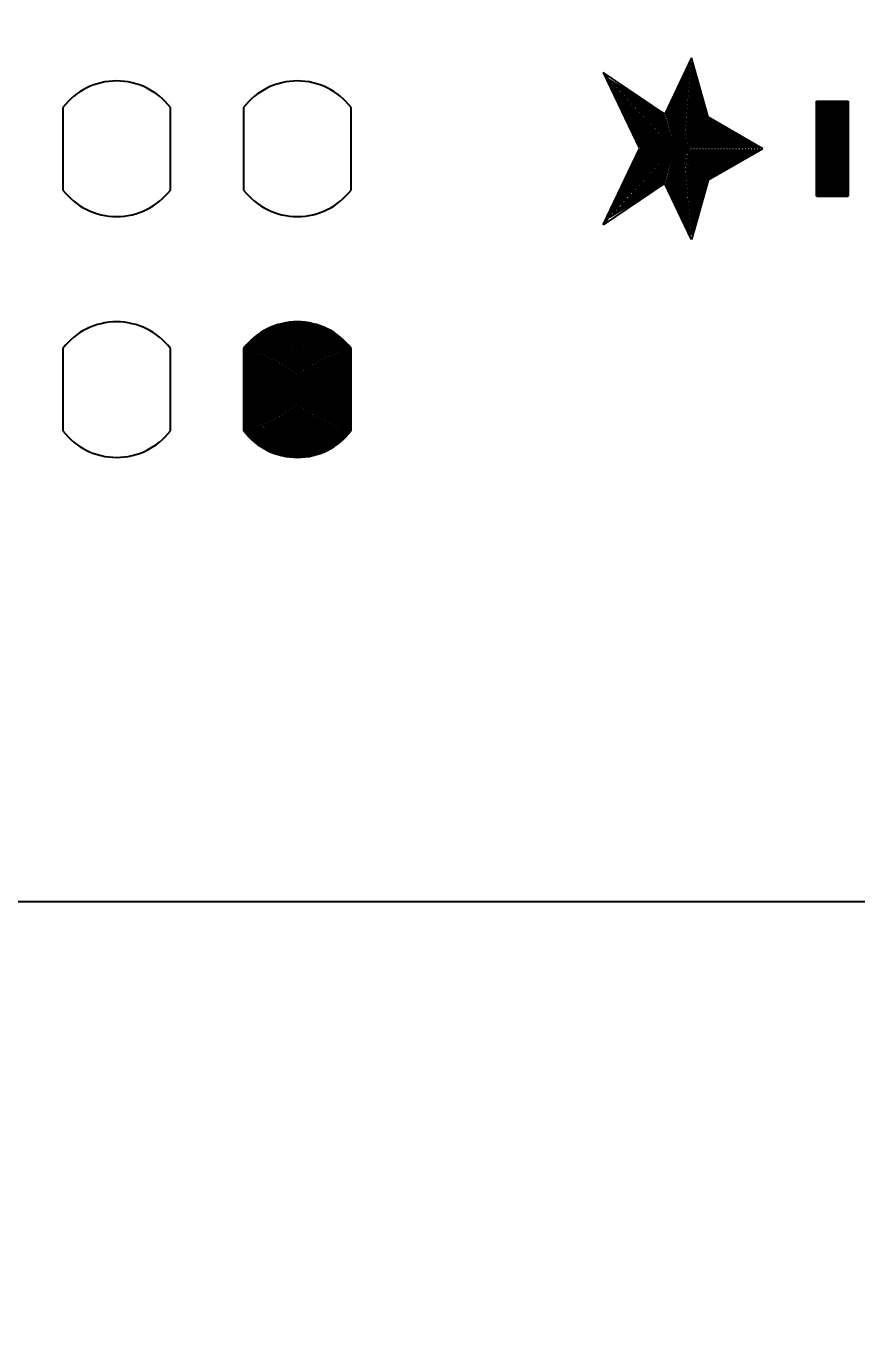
# Model space of a CAD drawing. Header units: millimetres. Extents: x 45003 to 46969, y 6653 to 6979.
# Drawn here: x 45029.39194 to 45029.41952, y 6868.39632 to 6868.43971 of the extents above; entities that cross this region are included whole.
import ezdxf

# ---------------------------------------------------------------- set-up
doc = ezdxf.new("R2010")
doc.units = ezdxf.units.MM
doc.layers.add('ARQ-EQ-COZ', color=1, linetype='Continuous')
doc.layers.add('ARQ-PENA-02', color=2, linetype='Continuous')
doc.styles.add('Romans_Anot', font='romans.shx')
doc.dimstyles.new('Escala 1-50', dxfattribs={"dimscale": 0.5, "dimtxt": 0.2, "dimasz": 0.15, "dimexe": 0.1, "dimexo": 0.2, "dimgap": 0.15, "dimtad": 1, "dimzin": 4, "dimdsep": 46, "dimtxsty": 'Romans_Anot', "dimblk": 'OBLIQUE', "dimcen": 0.25, "dimclrd": 256, "dimclre": 256, "dimclrt": 2, "dimadec": 0, "dimazin": 0, "dimtfac": 1, "dimtix": 1, "dimtmove": 2, "dimatfit": 3, "dimfxl": 0, "dimlwd": -1, "dimlwe": -1, "dimarcsym": 0})

# ---------------------------------------------------------------- blocks, each defined once
blk = doc.blocks.new('_Oblique')
at = {"color": 0, "linetype": 'ByBlock', "lineweight": -2}
blk.add_line((-0.5, -0.5), (0.5, 0.5), dxfattribs=at)
blk = doc.blocks.new('*D199')
at = {"layer": 'ARQ-PENA-02', "transparency": 16777216}
for p, q in [((45029.47648282001, 6869.632734449303), (45028.87784779495, 6869.632734449303)), ((45028.92784779496, 6869.632734449303), (45028.92784779496, 6867.369310204269)), ((45029.47648282001, 6867.369310204269), (45028.87784779495, 6867.369310204269))]:
    blk.add_line(p, q, dxfattribs=at)
at = {"layer": 'Defpoints', "color": 0, "transparency": 16777216}
for p in [(45029.57648282001, 6869.632734449303), (45028.92784779496, 6867.369310204269), (45029.57648282001, 6867.369310204269)]:
    blk.add_point(p, dxfattribs=at)
at = {"layer": 'ARQ-PENA-02', "transparency": 16777216, "xscale": 0.075, "yscale": 0.075, "zscale": 0.075}
for p, rotation in [((45028.92784779496, 6869.632734449303), 90), ((45028.92784779496, 6867.369310204269), 270)]:
    blk.add_blockref('_Oblique', p, dxfattribs=dict(at, rotation=rotation))
at = {"layer": 'ARQ-PENA-02', "color": 2, "transparency": 16777216, "insert": (45028.79332398543, 6868.501022326794), "char_height": 0.1, "attachment_point": 5, "rotation": 90, "style": 'Romans_Anot'}
blk.add_mtext('2,55', dxfattribs=at)

msp = doc.modelspace()

# ---------------------------------------------------------------- linework, layer by layer
at = {"layer": 'ARQ-EQ-COZ'}
for p, q in [((45029.414030487, 6868.438656262249), (45029.41314284525, 6868.43679221452)), ((45029.41458082489, 6868.436685697506), (45029.414030487, 6868.438656262249)), ((45029.41109062459, 6868.438165270173), (45029.4123020741, 6868.43564141697)), ((45029.41314284525, 6868.43679221452), (45029.41109062459, 6868.438165270173)), ((45029.41401823731, 6868.438514240875), (45029.41316405331, 6868.436720454413)), ((45029.41400598762, 6868.438372219493), (45029.41318526137, 6868.436648694306)), ((45029.41399373794, 6868.438230198112), (45029.41320646943, 6868.436576934199)), ((45029.41445282711, 6868.436586362625), (45029.41399373794, 6868.438230198112)), ((45029.41449549304, 6868.43661947425), (45029.41400598762, 6868.438372219493)), ((45029.41453815896, 6868.436652585881), (45029.41401823731, 6868.438514240875)), ((45029.41119398988, 6868.438065471021), (45029.41237028193, 6868.435614862504)), ((45029.41129655041, 6868.437928395996), (45029.41248599035, 6868.43563828021)), ((45029.41314284525, 6868.43679221452), (45029.41129655041, 6868.437928395996)), ((45029.41142417581, 6868.437791148298), (45029.4125415568, 6868.435639772887)), ((45029.41316405331, 6868.436720454413), (45029.41142417581, 6868.437791148298)), ((45029.41398148825, 6868.438088176731), (45029.41322767749, 6868.436505174092)), ((45029.41396923857, 6868.43794615535), (45029.41324888555, 6868.436433413993)), ((45029.41395698888, 6868.437804133969), (45029.41327009362, 6868.436361653886)), ((45029.41432482934, 6868.436487027745), (45029.41395698888, 6868.437804133969)), ((45029.41436749526, 6868.436520139369), (45029.41396923857, 6868.43794615535)), ((45029.41441016119, 6868.436553251001), (45029.41398148825, 6868.438088176731)), ((45029.4115518012, 6868.437653900593), (45029.41259789851, 6868.435639772887)), ((45029.41318526137, 6868.436648694306), (45029.4115518012, 6868.437653900593)), ((45029.41167942661, 6868.437516652894), (45029.41265424022, 6868.435639772887)), ((45029.41320646943, 6868.436576934199), (45029.41167942661, 6868.437516652894)), ((45029.41180705201, 6868.437379405189), (45029.41271058194, 6868.435639772887)), ((45029.41322767749, 6868.436505174092), (45029.41180705201, 6868.437379405189)), ((45029.41394473919, 6868.437662112588), (45029.41329130168, 6868.436289893779)), ((45029.4139324895, 6868.437520091206), (45029.41331250974, 6868.436218133672)), ((45029.4133337178, 6868.436146373565), (45029.41392023981, 6868.437378069825)), ((45029.41419683157, 6868.436387692865), (45029.41392023981, 6868.437378069825)), ((45029.41423949749, 6868.436420804489), (45029.4139324895, 6868.437520091206)), ((45029.41428216342, 6868.436453916121), (45029.41394473919, 6868.437662112588)), ((45029.39316034092, 6868.437010846918), (45029.39316034092, 6868.434268698856)), ((45029.39672834092, 6868.434268698856), (45029.39672834092, 6868.437010846918)), ((45029.39916034092, 6868.437010846918), (45029.39916034092, 6868.434268698856)), ((45029.40272834092, 6868.434268698856), (45029.40272834092, 6868.437010846918)), ((45029.41242196948, 6868.435622725318), (45029.41172991736, 6868.437064500623)), ((45029.4119346774, 6868.437242157491), (45029.41276692365, 6868.435639772887)), ((45029.41324888555, 6868.436433413993), (45029.4119346774, 6868.437242157491)), ((45029.41206230281, 6868.437104909793), (45029.41286899828, 6868.435551719954)), ((45029.41327009362, 6868.436361653886), (45029.41206230281, 6868.437104909793)), ((45029.4121899282, 6868.436967662087), (45029.41290699084, 6868.435587048904)), ((45029.41329130168, 6868.436289893779), (45029.4121899282, 6868.436967662087)), ((45029.4123175536, 6868.436830414389), (45029.41294498341, 6868.435622377855)), ((45029.41331250974, 6868.436218133672), (45029.4123175536, 6868.436830414389)), ((45029.41390799013, 6868.437236048444), (45029.41335492586, 6868.436074613458)), ((45029.41389574044, 6868.437094027063), (45029.41337613393, 6868.436002853351)), ((45029.41388349075, 6868.436952005682), (45029.41339734199, 6868.435931093244)), ((45029.41406883379, 6868.436288357984), (45029.41388349075, 6868.436952005682)), ((45029.41411149972, 6868.436321469609), (45029.41389574044, 6868.437094027063)), ((45029.41415416564, 6868.43635458124), (45029.41390799013, 6868.437236048444)), ((45029.41818261862, 6868.434064772892), (45029.41818261862, 6868.437214772889)), ((45029.41818261862, 6868.437214772889), (45029.41923261862, 6868.437214772889)), ((45029.41823261863, 6868.437214772889), (45029.41823261863, 6868.434064772892)), ((45029.41828261862, 6868.437214772889), (45029.41828261862, 6868.434064772892)), ((45029.41833261862, 6868.437214772889), (45029.41833261862, 6868.434064772892)), ((45029.41838261863, 6868.437214772889), (45029.41838261863, 6868.434064772892)), ((45029.41843261862, 6868.437214772889), (45029.41843261862, 6868.434064772892)), ((45029.41848261862, 6868.437214772889), (45029.41848261862, 6868.434064772892)), ((45029.41853261863, 6868.437214772889), (45029.41853261863, 6868.434064772892)), ((45029.41858261863, 6868.437214772889), (45029.41858261863, 6868.434064772892)), ((45029.41863261862, 6868.437214772889), (45029.41863261862, 6868.434064772892)), ((45029.41868261863, 6868.437214772889), (45029.41868261863, 6868.434064772892)), ((45029.41873261862, 6868.437214772889), (45029.41873261862, 6868.434064772892)), ((45029.41878261862, 6868.437214772889), (45029.41878261862, 6868.434064772892)), ((45029.41883261863, 6868.437214772889), (45029.41883261863, 6868.434064772892)), ((45029.41888261863, 6868.437214772889), (45029.41888261863, 6868.434064772892)), ((45029.41893261862, 6868.437214772889), (45029.41893261862, 6868.434064772892)), ((45029.41898261863, 6868.437214772889), (45029.41898261863, 6868.434064772892)), ((45029.41903261862, 6868.437214772889), (45029.41903261862, 6868.434064772892)), ((45029.41908261862, 6868.437214772889), (45029.41908261862, 6868.434064772892)), ((45029.41913261863, 6868.437214772889), (45029.41913261863, 6868.434064772892)), ((45029.41918261863, 6868.437214772889), (45029.41918261863, 6868.434064772892)), ((45029.41923261862, 6868.437214772889), (45029.41923261862, 6868.434064772892)), ((45029.41298297598, 6868.435657706798), (45029.412445179, 6868.436693166691)), ((45029.4133337178, 6868.436146373565), (45029.412445179, 6868.436693166691)), ((45029.4124895511, 6868.436716212661), (45029.41302096855, 6868.435693035749)), ((45029.41335492586, 6868.436074613458), (45029.4125728044, 6868.436555918986)), ((45029.4127004298, 6868.436418671287), (45029.41305896112, 6868.435728364692)), ((45029.41337613393, 6868.436002853351), (45029.4127004298, 6868.436418671287)), ((45029.41341855004, 6868.435859333137), (45029.41387124106, 6868.4368099843)), ((45029.41385899138, 6868.436667962927), (45029.41343975811, 6868.435787573037)), ((45029.41346096617, 6868.435715812931), (45029.41384674169, 6868.436525941545)), ((45029.41348217423, 6868.435644052824), (45029.413834492, 6868.436383920164)), ((45029.4138981701, 6868.436155911472), (45029.413834492, 6868.436383920164)), ((45029.41394083602, 6868.436189023104), (45029.41384674169, 6868.436525941545)), ((45029.41398350195, 6868.436222134728), (45029.41385899138, 6868.436667962927)), ((45029.41402616787, 6868.43625524636), (45029.41387124106, 6868.4368099843)), ((45029.41549351003, 6868.435639772887), (45029.41419683157, 6868.436387692865)), ((45029.41559358201, 6868.435639772887), (45029.41423949749, 6868.436420804489)), ((45029.41569365398, 6868.435639772887), (45029.41428216342, 6868.436453916121)), ((45029.41579372596, 6868.435639772887), (45029.41432482934, 6868.436487027745)), ((45029.41589379794, 6868.435639772887), (45029.41436749526, 6868.436520139369)), ((45029.41599386992, 6868.435639772887), (45029.41441016119, 6868.436553251001)), ((45029.41609394189, 6868.435639772887), (45029.41445282711, 6868.436586362625)), ((45029.41619401387, 6868.435639772887), (45029.41449549304, 6868.43661947425)), ((45029.41629408584, 6868.435639772887), (45029.41453815896, 6868.436652585881)), ((45029.41639415782, 6868.435639772887), (45029.41458082489, 6868.436685697506)), ((45029.4128280552, 6868.436281423589), (45029.41309695369, 6868.435763693643)), ((45029.41339734199, 6868.435931093244), (45029.4128280552, 6868.436281423589)), ((45029.41286899828, 6868.43572782582), (45029.41365183872, 6868.436209573806)), ((45029.41290699084, 6868.43569249687), (45029.41363063066, 6868.436137813699)), ((45029.41294498341, 6868.435657167926), (45029.4136094226, 6868.436066053592)), ((45029.41313494626, 6868.435799022594), (45029.4129556806, 6868.436144175884)), ((45029.41341855004, 6868.435859333137), (45029.4129556806, 6868.436144175884)), ((45029.41298297598, 6868.435621838976), (45029.41358821453, 6868.435994293485)), ((45029.4130000527, 6868.436167221861), (45029.41317293883, 6868.435834351537)), ((45029.41343975811, 6868.435787573037), (45029.413083306, 6868.436006928186)), ((45029.4132109314, 6868.435869680487), (45029.41315157183, 6868.435983969804)), ((45029.41382224231, 6868.436241898783), (45029.4135033823, 6868.435572292717)), ((45029.41380999263, 6868.436099877402), (45029.41352459035, 6868.43550053261)), ((45029.41379774294, 6868.435957856021), (45029.41354579842, 6868.435428772503)), ((45029.41385093764, 6868.435953267845), (45029.41356700648, 6868.435357012396)), ((45029.41358821453, 6868.435994293485), (45029.41383868795, 6868.43546829931)), ((45029.4136094226, 6868.436066053592), (45029.41389188264, 6868.435472887485)), ((45029.41363063066, 6868.436137813699), (45029.41394507734, 6868.435477475653)), ((45029.41365183872, 6868.436209573806), (45029.41393282765, 6868.435619497034)), ((45029.41377017233, 6868.436056576592), (45029.41379774294, 6868.435957856021)), ((45029.41449279027, 6868.435639772887), (45029.41377017233, 6868.436056576592)), ((45029.41381283825, 6868.436089688224), (45029.41380999263, 6868.436099877402)), ((45029.41459286225, 6868.435639772887), (45029.41381283825, 6868.436089688224)), ((45029.41385550418, 6868.436122799848), (45029.41382224231, 6868.436241898783)), ((45029.41385126975, 6868.43595207867), (45029.41385093764, 6868.435953267845)), ((45029.41439271829, 6868.435639772887), (45029.41385126975, 6868.43595207867)), ((45029.41469293422, 6868.435639772887), (45029.41385550418, 6868.436122799848)), ((45029.4147930062, 6868.435639772887), (45029.4138981701, 6868.436155911472)), ((45029.41489307817, 6868.435639772887), (45029.41394083602, 6868.436189023104)), ((45029.41499315015, 6868.435639772887), (45029.41398350195, 6868.436222134728)), ((45029.41509322212, 6868.435639772887), (45029.41402616787, 6868.43625524636)), ((45029.4151932941, 6868.435639772887), (45029.41406883379, 6868.436288357984)), ((45029.41529336608, 6868.435639772887), (45029.41411149972, 6868.436321469609)), ((45029.41539343805, 6868.435639772887), (45029.41415416564, 6868.43635458124)), ((45029.41109062459, 6868.433117260963), (45029.4123020741, 6868.435641114166)), ((45029.41236937069, 6868.435665770204), (45029.4111870033, 6868.433202504736)), ((45029.41129655041, 6868.433351149785), (45029.41248599035, 6868.435641265572)), ((45029.41142417581, 6868.433488397483), (45029.4125415568, 6868.435639772887)), ((45029.4115518012, 6868.433625645182), (45029.41259789851, 6868.435639772887)), ((45029.41242963518, 6868.435675776021), (45029.41166467904, 6868.434082117342)), ((45029.41167942661, 6868.433762892887), (45029.41265424022, 6868.435639772887)), ((45029.41180705201, 6868.433900140585), (45029.41271058194, 6868.435639772887)), ((45029.4119346774, 6868.434037388283), (45029.41276692365, 6868.435639772887)), ((45029.41286899828, 6868.43572782582), (45029.41206230281, 6868.434174635989)), ((45029.41290699084, 6868.43569249687), (45029.4121899282, 6868.434311883687)), ((45029.41294498341, 6868.435657167926), (45029.4123175536, 6868.434449131385)), ((45029.412445179, 6868.43458637909), (45029.41298297598, 6868.435621838976)), ((45029.41302096855, 6868.435586510032), (45029.4124895511, 6868.434563333113)), ((45029.41305896112, 6868.435551181082), (45029.4127004298, 6868.434860874487)), ((45029.41309695369, 6868.435515852138), (45029.4128280552, 6868.434998122192)), ((45029.41365183872, 6868.435069971975), (45029.41286899828, 6868.435551719954)), ((45029.41363063066, 6868.435141732082), (45029.41290699084, 6868.435587048904)), ((45029.4136094226, 6868.435213492189), (45029.41294498341, 6868.435622377855)), ((45029.41358821453, 6868.435285252296), (45029.41298297598, 6868.435657706798)), ((45029.41302096855, 6868.435586510032), (45029.41356700648, 6868.435922533378)), ((45029.41356700648, 6868.435357012396), (45029.41302096855, 6868.435693035749)), ((45029.41305896112, 6868.435551181082), (45029.41354579842, 6868.435850773271)), ((45029.41354579842, 6868.435428772503), (45029.41305896112, 6868.435728364692)), ((45029.41309695369, 6868.435515852138), (45029.41352459035, 6868.435779013164)), ((45029.41352459035, 6868.43550053261), (45029.41309695369, 6868.435763693643)), ((45029.4135033823, 6868.435572292717), (45029.41313494626, 6868.435799022594)), ((45029.41313494626, 6868.435480523188), (45029.4135033823, 6868.435707253065)), ((45029.41348217423, 6868.435644052824), (45029.41317293883, 6868.435834351537)), ((45029.41317293883, 6868.435445194237), (45029.41348217423, 6868.435635492958)), ((45029.41346096617, 6868.435715812931), (45029.4132109314, 6868.435869680487)), ((45029.4132109314, 6868.435409865294), (45029.41346096617, 6868.435563732851)), ((45029.41384674169, 6868.434753604236), (45029.41346096617, 6868.435563732851)), ((45029.413834492, 6868.434895625617), (45029.41348217423, 6868.435635492958)), ((45029.4135033823, 6868.435707253065), (45029.41382224231, 6868.435037646998)), ((45029.41352459035, 6868.435779013164), (45029.41380999263, 6868.43517966838)), ((45029.41354579842, 6868.435850773271), (45029.41379774294, 6868.435321689761)), ((45029.41356700648, 6868.435922533378), (45029.41385093764, 6868.435326277929)), ((45029.41383868795, 6868.435811246464), (45029.41358821453, 6868.435285252296)), ((45029.41389188264, 6868.435806658296), (45029.4136094226, 6868.435213492189)), ((45029.41394507734, 6868.435802070128), (45029.41363063066, 6868.435141732082)), ((45029.41393282765, 6868.435660048747), (45029.41365183872, 6868.435069971975)), ((45029.41377017233, 6868.435222969182), (45029.41449279027, 6868.435639772887)), ((45029.41380860382, 6868.435918967046), (45029.41383868795, 6868.435811246464)), ((45029.41429264631, 6868.435639772887), (45029.41380860382, 6868.435918967046)), ((45029.41380860382, 6868.435360578736), (45029.41429264631, 6868.435639772887)), ((45029.41381283825, 6868.435189857558), (45029.41459286225, 6868.435639772887)), ((45029.41385126975, 6868.435327467111), (45029.41439271829, 6868.435639772887)), ((45029.41385550418, 6868.435156745926), (45029.41469293422, 6868.435639772887)), ((45029.41388970125, 6868.435814469117), (45029.41389188264, 6868.435806658296)), ((45029.41419257433, 6868.435639772887), (45029.41388970125, 6868.435814469117)), ((45029.41388970125, 6868.435465076665), (45029.41419257433, 6868.435639772887)), ((45029.4138981701, 6868.435123634302), (45029.4147930062, 6868.435639772887)), ((45029.41392813274, 6868.435676859564), (45029.41393282765, 6868.435660048747)), ((45029.41399243038, 6868.435639772887), (45029.41392813274, 6868.435676859564)), ((45029.41392813274, 6868.435602686218), (45029.41399243038, 6868.435639772887)), ((45029.41393282765, 6868.435619497034), (45029.41392813274, 6868.435602686218)), ((45029.41394083602, 6868.435090522677), (45029.41489307817, 6868.435639772887)), ((45029.41397079866, 6868.435709971188), (45029.41394507734, 6868.435802070128)), ((45029.41394507734, 6868.435477475653), (45029.41397079866, 6868.435569574586)), ((45029.41409250236, 6868.435639772887), (45029.41397079866, 6868.435709971188)), ((45029.41397079866, 6868.435569574586), (45029.41409250236, 6868.435639772887)), ((45029.41398350195, 6868.435057411046), (45029.41499315015, 6868.435639772887)), ((45029.41402616787, 6868.435024299421), (45029.41509322212, 6868.435639772887)), ((45029.41406883379, 6868.434991187797), (45029.4151932941, 6868.435639772887)), ((45029.41411149972, 6868.434958076165), (45029.41529336608, 6868.435639772887)), ((45029.41415416564, 6868.434924964541), (45029.41539343805, 6868.435639772887)), ((45029.41419683157, 6868.434891852909), (45029.41549351003, 6868.435639772887)), ((45029.41423949749, 6868.434858741285), (45029.41559358201, 6868.435639772887)), ((45029.41428216342, 6868.434825629661), (45029.41569365398, 6868.435639772887)), ((45029.41432482934, 6868.434792518029), (45029.41579372596, 6868.435639772887)), ((45029.41436749526, 6868.434759406405), (45029.41589379794, 6868.435639772887)), ((45029.41441016119, 6868.43472629478), (45029.41599386992, 6868.435639772887)), ((45029.41445282711, 6868.434693183149), (45029.41609394189, 6868.435639772887)), ((45029.41449549304, 6868.434660071524), (45029.41619401387, 6868.435639772887)), ((45029.41453815896, 6868.4346269599), (45029.41629408584, 6868.435639772887)), ((45029.41639415782, 6868.435639772887), (45029.41458082489, 6868.434593848268)), ((45029.412445179, 6868.43458637909), (45029.4133337178, 6868.435133172209)), ((45029.4125728044, 6868.434723626789), (45029.41335492586, 6868.435204932316)), ((45029.4127004298, 6868.434860874487), (45029.41337613393, 6868.435276692423)), ((45029.4128280552, 6868.434998122192), (45029.41339734199, 6868.43534845253)), ((45029.4129556806, 6868.43513536989), (45029.41313494626, 6868.435480523188)), ((45029.4129556806, 6868.43513536989), (45029.41341855004, 6868.435420212637)), ((45029.41317293883, 6868.435445194237), (45029.4130000527, 6868.43511232392)), ((45029.413083306, 6868.435272617596), (45029.41343975811, 6868.435491972744)), ((45029.41315157183, 6868.435295575978), (45029.4132109314, 6868.435409865294)), ((45029.41392023981, 6868.433901475949), (45029.4133337178, 6868.435133172209)), ((45029.41335492586, 6868.435204932316), (45029.41390799013, 6868.43404349733)), ((45029.41337613393, 6868.435276692423), (45029.41389574044, 6868.434185518711)), ((45029.41339734199, 6868.43534845253), (45029.41388349075, 6868.434327540092)), ((45029.41387124106, 6868.434469561474), (45029.41341855004, 6868.435420212637)), ((45029.41343975811, 6868.435491972744), (45029.41385899138, 6868.434611582855)), ((45029.41379774294, 6868.435321689761), (45029.41377017233, 6868.435222969182)), ((45029.41383868795, 6868.43546829931), (45029.41380860382, 6868.435360578736)), ((45029.41380999263, 6868.43517966838), (45029.41381283825, 6868.435189857558)), ((45029.41382224231, 6868.435037646998), (45029.41385550418, 6868.435156745926)), ((45029.413834492, 6868.434895625617), (45029.4138981701, 6868.435123634302)), ((45029.41384674169, 6868.434753604236), (45029.41394083602, 6868.435090522677)), ((45029.41385093764, 6868.435326277929), (45029.41385126975, 6868.435327467111)), ((45029.41389188264, 6868.435472887485), (45029.41388970125, 6868.435465076665)), ((45029.41167942661, 6868.433762892887), (45029.41320646943, 6868.434702611575)), ((45029.41180705201, 6868.433900140585), (45029.41322767749, 6868.434774371682)), ((45029.4119346774, 6868.434037388283), (45029.41324888555, 6868.434846131789)), ((45029.41206230281, 6868.434174635989), (45029.41327009362, 6868.434917891896)), ((45029.4121899282, 6868.434311883687), (45029.41329130168, 6868.434989652003)), ((45029.4123175536, 6868.434449131385), (45029.41331250974, 6868.435061412109)), ((45029.41320646943, 6868.434702611575), (45029.41399373794, 6868.433049347669)), ((45029.41322767749, 6868.434774371682), (45029.41398148825, 6868.43319136905)), ((45029.41324888555, 6868.434846131789), (45029.41396923857, 6868.433333390431)), ((45029.41327009362, 6868.434917891896), (45029.41395698888, 6868.433475411813)), ((45029.41329130168, 6868.434989652003), (45029.41394473919, 6868.433617433194)), ((45029.41331250974, 6868.435061412109), (45029.4139324895, 6868.433759454568)), ((45029.41385899138, 6868.434611582855), (45029.41398350195, 6868.435057411046)), ((45029.41387124106, 6868.434469561474), (45029.41402616787, 6868.435024299421)), ((45029.41388349075, 6868.434327540092), (45029.41406883379, 6868.434991187797)), ((45029.41389574044, 6868.434185518711), (45029.41411149972, 6868.434958076165)), ((45029.41390799013, 6868.43404349733), (45029.41415416564, 6868.434924964541)), ((45029.41392023981, 6868.433901475949), (45029.41419683157, 6868.434891852909)), ((45029.4139324895, 6868.433759454568), (45029.41423949749, 6868.434858741285)), ((45029.41394473919, 6868.433617433194), (45029.41428216342, 6868.434825629661)), ((45029.41395698888, 6868.433475411813), (45029.41432482934, 6868.434792518029)), ((45029.41396923857, 6868.433333390431), (45029.41436749526, 6868.434759406405)), ((45029.41398148825, 6868.43319136905), (45029.41441016119, 6868.43472629478)), ((45029.41399373794, 6868.433049347669), (45029.41445282711, 6868.434693183149)), ((45029.41400598762, 6868.432907326288), (45029.41449549304, 6868.434660071524)), ((45029.41314284525, 6868.434490316616), (45029.41109062459, 6868.433117260963)), ((45029.41314284525, 6868.434487331261), (45029.41129655041, 6868.433351149785)), ((45029.41142417581, 6868.433488397483), (45029.41316405331, 6868.434559091368)), ((45029.4115518012, 6868.433625645182), (45029.41318526137, 6868.434630851468)), ((45029.414030487, 6868.432623283526), (45029.41314284525, 6868.434487331261)), ((45029.41316405331, 6868.434559091368), (45029.41401823731, 6868.432765304907)), ((45029.41318526137, 6868.434630851468), (45029.41400598762, 6868.432907326288)), ((45029.41401823731, 6868.432765304907), (45029.41453815896, 6868.4346269599)), ((45029.41458082489, 6868.434593848268), (45029.414030487, 6868.432623283526)), ((45029.41818261862, 6868.434064772892), (45029.41923261862, 6868.434064772892)), ((45029.39316034092, 6868.429010846924), (45029.39316034092, 6868.426268698854)), ((45029.39672834092, 6868.426268698854), (45029.39672834092, 6868.429010846924)), ((45029.39916034092, 6868.429010846924), (45029.39916034092, 6868.426268698854)), ((45029.40272834092, 6868.426268698854), (45029.40272834092, 6868.429010846924)), ((45029.39921034093, 6868.428993746299), (45029.39921034093, 6868.426285799479)), ((45029.39926034093, 6868.428976426922), (45029.39926034093, 6868.426303118856)), ((45029.39931034092, 6868.428958880165), (45029.39931034092, 6868.426320665613)), ((45029.39936034093, 6868.428941096829), (45029.39936034093, 6868.426338448949)), ((45029.39941034092, 6868.428923067087), (45029.39941034092, 6868.426356478692)), ((45029.39946034092, 6868.4289047804), (45029.39946034092, 6868.426374765378)), ((45029.39951034093, 6868.428886225457), (45029.39951034093, 6868.426393320321)), ((45029.39956034093, 6868.428867390091), (45029.39956034093, 6868.426412155687)), ((45029.39961034092, 6868.428848261198), (45029.39961034092, 6868.42643128458)), ((45029.39966034093, 6868.428828824613), (45029.39966034093, 6868.426450721166)), ((45029.39971034092, 6868.428809064982), (45029.39971034092, 6868.426470480797)), ((45029.39976034092, 6868.428788965651), (45029.39976034092, 6868.426490580127)), ((45029.39981034092, 6868.428768508466), (45029.39981034092, 6868.426511037312)), ((45029.39986034093, 6868.428747673609), (45029.39986034093, 6868.426531872169)), ((45029.39991034092, 6868.428726439352), (45029.39991034092, 6868.426553106426)), ((45029.39996034092, 6868.42870478181), (45029.39996034092, 6868.426574763968)), ((45029.40001034093, 6868.428682674613), (45029.40001034093, 6868.426596871165)), ((45029.40006034092, 6868.428660088527), (45029.40006034092, 6868.426619457251)), ((45029.40011034092, 6868.428636991021), (45029.40011034092, 6868.426642554757)), ((45029.40016034093, 6868.428613345687), (45029.40016034093, 6868.426666200084)), ((45029.40021034092, 6868.428589111604), (45029.40021034092, 6868.426690434174)), ((45029.40167834092, 6868.426690434174), (45029.40167834092, 6868.428589111604)), ((45029.40172834093, 6868.426666200084), (45029.40172834093, 6868.428613345687)), ((45029.40177834092, 6868.426642554757), (45029.40177834092, 6868.428636991021)), ((45029.40182834092, 6868.426619457251), (45029.40182834092, 6868.428660088527)), ((45029.40187834093, 6868.426596871165), (45029.40187834093, 6868.428682674613)), ((45029.40192834092, 6868.426574763968), (45029.40192834092, 6868.42870478181)), ((45029.40197834092, 6868.426553106426), (45029.40197834092, 6868.428726439352)), ((45029.40202834093, 6868.426531872169), (45029.40202834093, 6868.428747673609)), ((45029.40207834092, 6868.426511037312), (45029.40207834092, 6868.428768508466)), ((45029.40212834092, 6868.426490580127), (45029.40212834092, 6868.428788965651)), ((45029.40217834093, 6868.426470480797), (45029.40217834093, 6868.428809064982)), ((45029.40222834092, 6868.426450721166), (45029.40222834092, 6868.428828824613)), ((45029.40227834092, 6868.42643128458), (45029.40227834092, 6868.428848261198)), ((45029.40232834093, 6868.426412155687), (45029.40232834093, 6868.428867390091)), ((45029.40237834092, 6868.426393320321), (45029.40237834092, 6868.428886225457)), ((45029.40242834092, 6868.426374765378), (45029.40242834092, 6868.4289047804)), ((45029.40247834093, 6868.426356478692), (45029.40247834093, 6868.428923067087)), ((45029.40252834093, 6868.426338448949), (45029.40252834093, 6868.428941096829)), ((45029.40257834092, 6868.426320665613), (45029.40257834092, 6868.428958880165)), ((45029.40262834093, 6868.426303118856), (45029.40262834093, 6868.428976426922)), ((45029.40267834092, 6868.426285799479), (45029.40267834092, 6868.428993746299)), ((45029.40026034092, 6868.428564242468), (45029.40026034092, 6868.42671530331)), ((45029.40031034093, 6868.428538685565), (45029.40031034093, 6868.426740860213)), ((45029.40036034092, 6868.428512380476), (45029.40036034092, 6868.426767165302)), ((45029.40041034092, 6868.428485257365), (45029.40041034092, 6868.426794288413)), ((45029.40046034093, 6868.428457234814), (45029.40046034093, 6868.426822310964)), ((45029.40051034092, 6868.428428216927), (45029.40051034092, 6868.426851328851)), ((45029.40056034092, 6868.428398089442), (45029.40056034092, 6868.426881456336)), ((45029.40061034093, 6868.428366714429), (45029.40061034093, 6868.426912831349)), ((45029.40066034092, 6868.428333922729), (45029.40066034092, 6868.42694562305)), ((45029.40071034092, 6868.428299503134), (45029.40071034092, 6868.426980042644)), ((45029.40076034093, 6868.428263186072), (45029.40076034093, 6868.427016359706)), ((45029.40081034092, 6868.428224618164), (45029.40081034092, 6868.427054927607)), ((45029.40086034092, 6868.428183320498), (45029.40086034092, 6868.42709622528)), ((45029.40102834092, 6868.42709622528), (45029.40102834092, 6868.428183320498)), ((45029.40107834092, 6868.427054927607), (45029.40107834092, 6868.428224618164)), ((45029.40112834092, 6868.427016359706), (45029.40112834092, 6868.428263186072)), ((45029.40117834092, 6868.426980042644), (45029.40117834092, 6868.428299503134)), ((45029.40122834092, 6868.42694562305), (45029.40122834092, 6868.428333922729)), ((45029.40127834093, 6868.426912831349), (45029.40127834093, 6868.428366714429)), ((45029.40132834092, 6868.426881456336), (45029.40132834092, 6868.428398089442)), ((45029.40137834092, 6868.426851328851), (45029.40137834092, 6868.428428216927)), ((45029.40142834093, 6868.426822310964), (45029.40142834093, 6868.428457234814)), ((45029.40147834092, 6868.426794288413), (45029.40147834092, 6868.428485257365)), ((45029.40152834092, 6868.426767165302), (45029.40152834092, 6868.428512380476)), ((45029.40157834093, 6868.426740860213), (45029.40157834093, 6868.428538685565)), ((45029.40162834092, 6868.42671530331), (45029.40162834092, 6868.428564242468)), ((45029.40091034093, 6868.428138615552), (45029.40091034093, 6868.427140930226)), ((45029.40094398322, 6868.427171469647), (45029.40094398322, 6868.428109352451)), ((45029.40097834093, 6868.427140930226), (45029.40097834093, 6868.428138615552)), ((45029.13084509628, 6868.410638996701), (45029.51084509629, 6868.410638996701))]:
    msp.add_line(p, q, dxfattribs=at)
for centre, radius, start, end in [((45029.39494434092, 6868.435639772887), 0.00225, 37.54369181478109, 142.4563081852189), ((45029.40094434092, 6868.435639772887), 0.00225, 37.54369181478109, 142.4563081852189), ((45029.39494434092, 6868.435639772887), 0.00225, 217.543691814781, 322.4563081852189), ((45029.40094434092, 6868.435639772887), 0.00225, 217.543691814781, 322.4563081852189), ((45029.39494434092, 6868.427639772893), 0.00225, 37.54369181478109, 142.4563081852189), ((45029.40094434092, 6868.427639772893), 0.00225, 37.54369181478109, 142.4563081852189), ((45029.40094434092, 6868.427639772893), 0.0022, 37.98407724973791, 142.0159227502621), ((45029.40094434092, 6868.427639772893), 0.00215, 38.4403510909159, 141.5596489090841), ((45029.40094434092, 6868.427639772893), 0.0021, 38.91349348958535, 141.0865065104147), ((45029.40094434092, 6868.427639772893), 0.00205, 39.40457153626715, 140.5954284637329), ((45029.40094434092, 6868.427639772893), 0.002, 39.91474946911646, 140.0852505308835), ((45029.40094434092, 6868.427639772893), 0.00195, 40.44530025687877, 139.5546997431212), ((45029.40094434092, 6868.427639772893), 0.0019, 40.99761906459193, 139.0023809354081), ((45029.40094434092, 6868.427639772893), 0.00185, 41.57323894071529, 138.4267610592847), ((45029.40094434092, 6868.427639772893), 0.0018, 42.17384860526364, 137.8261513947364), ((45029.40094434092, 6868.427639772893), 0.00175, 42.80131371883162, 137.1986862811684), ((45029.40094434092, 6868.427639772893), 0.0017, 43.45770121921829, 136.5422987807817), ((45029.40094434092, 6868.427639772893), 0.00165, 44.14530849179943, 135.8546915082006), ((45029.40094434092, 6868.427639772893), 0.0016, 44.86669731499761, 135.1333026850024), ((45029.40094434092, 6868.427639772893), 0.00155, 45.62473450147294, 134.3752654985271), ((45029.40094434092, 6868.427639772893), 0.0015, 46.42264044610948, 133.5773595538905), ((45029.40094434092, 6868.427639772893), 0.00145, 47.26404733861299, 132.735952661387), ((45029.40094434092, 6868.427639772893), 0.0014, 48.15306969693633, 131.8469303030637), ((45029.40094434092, 6868.427639772893), 0.00135, 49.0943902678769, 130.9056097321231), ((45029.40094434092, 6868.427639772893), 0.0013, 50.09336539469902, 129.906634605301), ((45029.40094434092, 6868.427639772893), 0.00125, 51.1561556026402, 128.8438443973598), ((45029.40094434092, 6868.427639772893), 0.0012, 52.28988837182873, 127.7101116281713), ((45029.40094434092, 6868.427639772893), 0.00115, 53.50286367048142, 126.4971363295186), ((45029.40094434092, 6868.427639772893), 0.0011, 54.80481547012777, 125.1951845298722), ((45029.40094434092, 6868.427639772893), 0.00105, 56.20724897845618, 123.7927510215443), ((45029.40094434092, 6868.427639772893), 0.001, 57.72388073042249, 122.2761192695775), ((45029.40094434092, 6868.427639772893), 0.00095, 59.37122153709344, 120.6287784629066), ((45029.40094434092, 6868.427639772893), 0.0009000000000000002, 61.16936029883208, 118.8306397011679), ((45029.40094434092, 6868.427639772893), 0.0008500000000000001, 63.14303787015204, 116.856962129848), ((45029.40094434092, 6868.427639772893), 0.0008, 65.32314764467807, 114.6768523553219), ((45029.40094434092, 6868.427639772893), 0.00075, 67.74888265183323, 112.2511173440623), ((45029.40094434092, 6868.427639772893), 0.0007, 70.47089153754904, 109.529108462451), ((45029.40094434092, 6868.427639772893), 0.0006500000000000001, 73.5560687362696, 106.4439312637304), ((45029.40094434092, 6868.427639772893), 0.0006000000000000001, 77.0951084944771, 102.9048915055229), ((45029.40094434092, 6868.427639772893), 0.00055, 81.21499076551612, 98.78500923448388), ((45029.40094434092, 6868.427639772893), 0.0005, 86.10087812197537, 93.89912187802466), ((45029.40094434092, 6868.427639772893), 0.0009000000000000002, 241.169360298832, 298.830639701168), ((45029.40094434092, 6868.427639772893), 0.0008500000000000001, 243.143037870152, 296.8569621298479), ((45029.40094434092, 6868.427639772893), 0.0008, 245.323147644678, 294.6768523553219), ((45029.40094434092, 6868.427639772893), 0.00075, 247.7488826518332, 292.2511173440623), ((45029.40094434092, 6868.427639772893), 0.0007, 250.470891537549, 289.5291084624509), ((45029.40094434092, 6868.427639772893), 0.0006500000000000001, 253.5560687406213, 286.4439312637304), ((45029.40094434092, 6868.427639772893), 0.0006000000000000001, 257.0951084944771, 282.9048915055229), ((45029.40094434092, 6868.427639772893), 0.00055, 261.2149907655161, 278.7850092399676), ((45029.40094434092, 6868.427639772893), 0.0005, 266.1008781219753, 273.8991218780246), ((45029.40094434092, 6868.427639772893), 0.00185, 221.5732389407152, 318.4267610592847), ((45029.40094434092, 6868.427639772893), 0.0018, 222.1738486052636, 317.8261513947364), ((45029.40094434092, 6868.427639772893), 0.00175, 222.8013137188315, 317.1986862811684), ((45029.40094434092, 6868.427639772893), 0.0017, 223.4577012192182, 316.5422987807817), ((45029.40094434092, 6868.427639772893), 0.00165, 224.1453084917993, 315.8546915082006), ((45029.40094434092, 6868.427639772893), 0.0016, 224.8666973149975, 315.1333026850024), ((45029.40094434092, 6868.427639772893), 0.00155, 225.6247345014729, 314.3752654985271), ((45029.40094434092, 6868.427639772893), 0.0015, 226.4226404461095, 313.5773595538905), ((45029.40094434092, 6868.427639772893), 0.00145, 227.2640473386129, 312.735952661387), ((45029.40094434092, 6868.427639772893), 0.0014, 228.1530696969362, 311.8469303030637), ((45029.40094434092, 6868.427639772893), 0.00135, 229.0943902678768, 310.9056097321231), ((45029.40094434092, 6868.427639772893), 0.0013, 230.093365394699, 309.906634605301), ((45029.40094434092, 6868.427639772893), 0.00125, 231.1561556026402, 308.8438443973598), ((45029.40094434092, 6868.427639772893), 0.0012, 232.2898883718287, 307.7101116281713), ((45029.40094434092, 6868.427639772893), 0.00115, 233.5028636704813, 306.4971363295186), ((45029.40094434092, 6868.427639772893), 0.0011, 234.8048154701278, 305.1951845298722), ((45029.40094434092, 6868.427639772893), 0.00105, 236.2072489784557, 303.7927510215438), ((45029.40094434092, 6868.427639772893), 0.001, 237.7238807304225, 302.2761192695775), ((45029.40094434092, 6868.427639772893), 0.00095, 239.3712215370934, 300.6287784629066), ((45029.39494434092, 6868.427639772893), 0.00225, 217.543691814781, 322.4563081852189), ((45029.40094434092, 6868.427639772893), 0.00225, 217.543691814781, 322.4563081852189), ((45029.40094434092, 6868.427639772893), 0.0022, 217.9840772497378, 322.0159227502621), ((45029.40094434092, 6868.427639772893), 0.00215, 218.4403510909158, 321.5596489090841), ((45029.40094434092, 6868.427639772893), 0.0021, 218.9134934895852, 321.0865065104147), ((45029.40094434092, 6868.427639772893), 0.00205, 219.404571536267, 320.5954284637328), ((45029.40094434092, 6868.427639772893), 0.002, 219.9147494691163, 320.0852505308835), ((45029.40094434092, 6868.427639772893), 0.00195, 220.4453002568786, 319.5546997431213), ((45029.40094434092, 6868.427639772893), 0.0019, 220.9976190645919, 319.002380935408)]:
    msp.add_arc(centre, radius, start, end, dxfattribs=at)

# ---------------------------------------------------------------- dimensions: what is measured, and where the dimension line sits
at = {"layer": 'ARQ-PENA-02'}
dim = msp.add_linear_dim(base=(45028.92784779496, 6867.369310204269), p1=(45029.57648282001, 6869.632734449303), p2=(45029.57648282001, 6867.369310204269), angle=90, text='2,55', dimstyle='Escala 1-50', dxfattribs=at)
dim.commit()
dim.dimension.update_dxf_attribs({"geometry": '*D199', "text_midpoint": (45028.79332398543, 6868.501022326794)})

doc.saveas('drawing.dxf')
